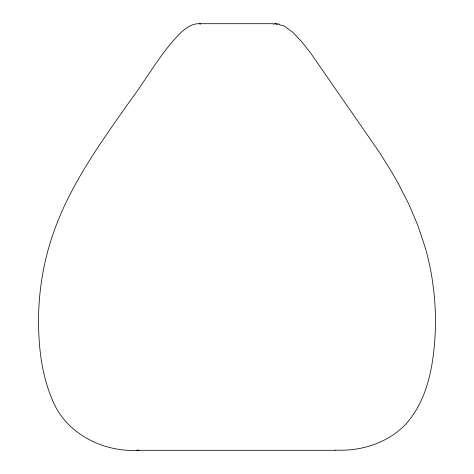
<?xml version="1.0" encoding="UTF-8"?>
<svg xmlns="http://www.w3.org/2000/svg" width="474" height="474" viewBox="0 0 474 474"><rect width="100%" height="100%" fill="white"/><g stroke="black" fill="none" stroke-linecap="round" stroke-linejoin="round"><path stroke-width="0.71" d="M273.409 24.34L274.73 23.7L279.299 24.073M138.888 450.081L136.785 450.3L335.29 450.3M273.107 23.7L199.27 23.7C192.219 23.439 186.223 27.83 181.198 32.291C161.101 52.11 147.704 77.38 130.883 99.801C99.635 144.037 66.923 188.93 50.671 241.278C43.021 265.618 39.034 291.06 38.566 316.561C38.264 344.207 41.031 372.499 51.707 398.249C64.766 433.147 102.668 452.51 138.71 450.3M335.112 450.081C361.004 451.574 388.336 442.888 406.307 423.649C428.899 397.822 434.024 361.97 435.387 328.879A278.054 278.054 0 0 0 433.935 292.393L432.424 280.644A261.838 261.838 0 0 0 424.982 246.758L417.689 225.049L408.641 203.796L397.994 182.946L392.134 172.672L379.443 152.361L310.274 52.573L301.618 41.611L292.802 32.291L283.837 25.786L278.931 24.66M274.73 23.7L277.533 24.34M199.27 23.7L200.585 24.061"/></g></svg>
